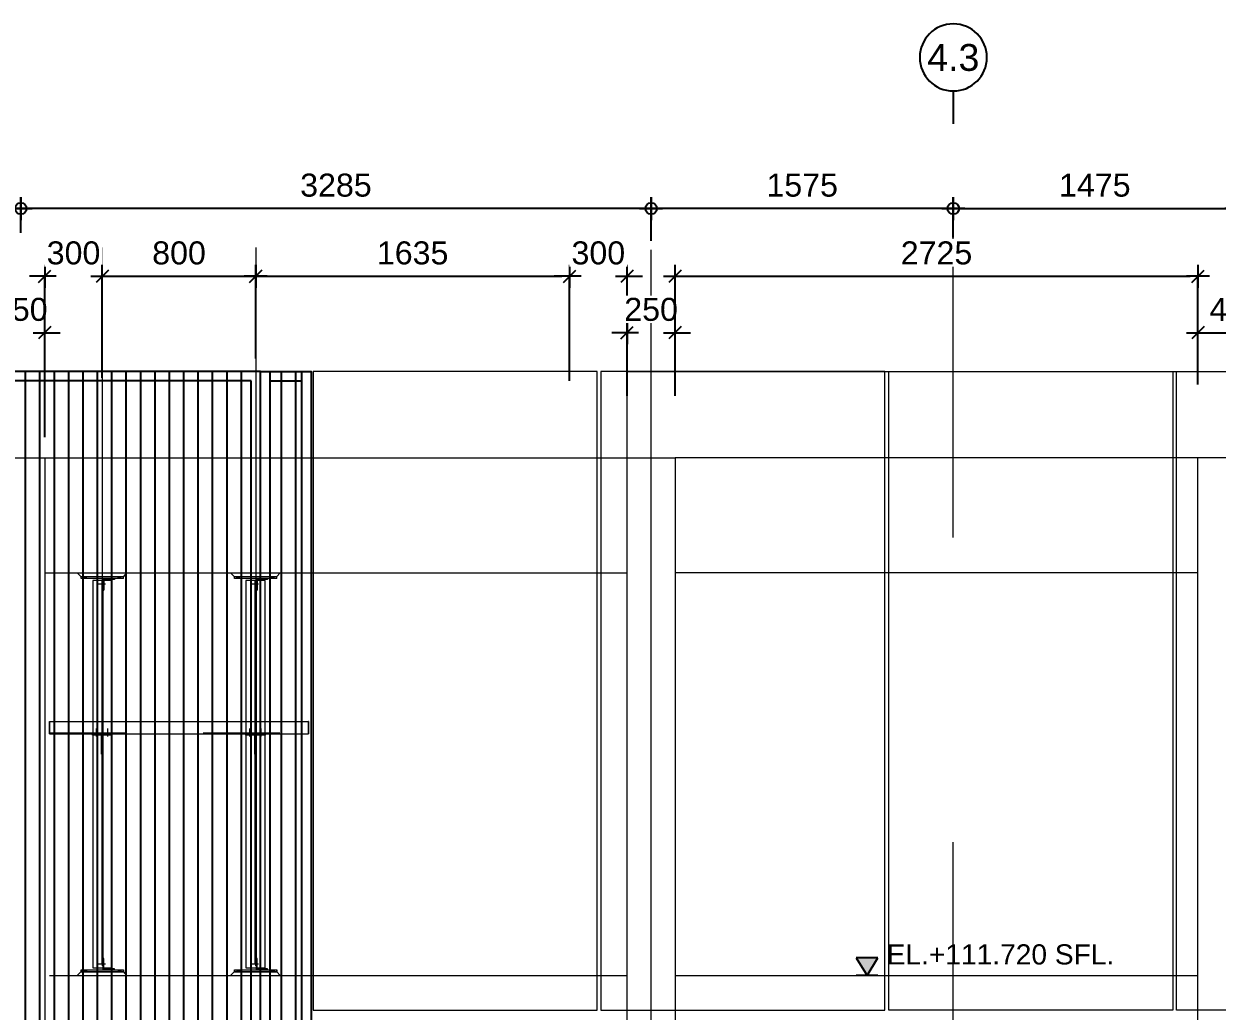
# Model space of a CAD drawing. Header units: millimetres. Extents: x 652937 to 1670132, y 1473552 to 2851037.
# Drawn here: x 663592.14 to 663598.35, y 1524565.12 to 1524570.27 of the extents above; entities that cross this region are included whole.
import ezdxf
from ezdxf.enums import TextEntityAlignment as Align

# ---------------------------------------------------------------- set-up
doc = ezdxf.new("R2010")
doc.units = ezdxf.units.MM
for name, pattern in [('Grid Line', [22.225, 12.7, -3.175, 3.175, -3.175]), ('HIDDEN', [0.375, 0.25, -0.125]), ('XKITLINE00', [0]), ('XKITLINE02', [4, 2, -2])]:
    doc.linetypes.add(name, pattern=pattern)
doc.layers.get('Defpoints').update_dxf_attribs({"color": 255})
doc.layers.add('000 - 0_HIDE_OBJ_FRAMING_DEF_SUB', color=1, linetype='Continuous', plot=False)
for name, color, linetype, lineweight in [('A-230-M_FLOOR', 2, 'Continuous', 25), ('Bolt', 7, 'Continuous', 0), ('Part', 2, 'Continuous', 0), ('Vertical Circulation', 7, 'Continuous', 9), ('Z-030-M_GRID', 1, 'Continuous', 9)]:
    doc.layers.add(name, color=color, linetype=linetype, lineweight=lineweight)
for name, color, linetype in [('DIM', 1, 'Continuous'), ('S-DIM', 7, 'Continuous'), ('Stan-Dim', 5, 'Continuous')]:
    doc.layers.add(name, color=color, linetype=linetype)
doc.styles.add('ANGSANA', font='angsana.shx', dxfattribs={"width": 0.9})
doc.styles.add('Arial', font='arial.ttf')
doc.styles.add('CKST2', font='romans.shx', dxfattribs={"width": 0.8, "height": 4})
doc.dimstyles.new('Dim 40 - Cen', dxfattribs={"dimscale": 0.04, "dimtxt": 3, "dimasz": 1, "dimexe": 0, "dimexo": 1, "dimgap": 1.5, "dimtad": 1, "dimdec": 0, "dimlfac": 1000, "dimzin": 1, "dimdsep": 46, "dimtxsty": 'Arial', "dimblk": 'CEN1', "dimcen": 0.09, "dimclrd": 1, "dimclre": 49, "dimclrt": 3, "dimadec": 0, "dimazin": 0, "dimtfac": 1, "dimtdec": 0, "dimtix": 1, "dimtofl": 0, "dimtmove": 2, "dimatfit": 3, "dimfxl": 1, "dimtfill": 1, "dimtolj": 1, "dimtzin": 0, "dimarcsym": 1})
doc.dimstyles.new('Dim 40 - End', dxfattribs={"dimscale": 0.04, "dimtxt": 3, "dimasz": 1, "dimexe": 0, "dimexo": 2.5, "dimgap": 1.5, "dimtad": 1, "dimdec": 0, "dimlfac": 1000, "dimzin": 1, "dimdsep": 46, "dimtxsty": 'Arial', "dimblk": 'END', "dimcen": 0.09, "dimclrd": 1, "dimclre": 49, "dimclrt": 3, "dimadec": 0, "dimazin": 0, "dimtfac": 1, "dimtdec": 0, "dimtix": 1, "dimtofl": 0, "dimtmove": 2, "dimatfit": 3, "dimfxl": 1, "dimtfill": 1, "dimtfillclr": 256, "dimtolj": 1, "dimtzin": 0, "dimarcsym": 0})

# ---------------------------------------------------------------- blocks, each defined once
blk = doc.blocks.new('GM_Louver Grill Vertical Z1 - Z Profile-V141-ENT 3 ELE-4 Sheet')
at = {"layer": '000 - 0_HIDE_OBJ_FRAMING_DEF_SUB'}
blk.add_line((187463.5, 105550), (187463.5, 114870), dxfattribs=at)
blk = doc.blocks.new('E4')
at = {"layer": '000 - 0_HIDE_OBJ_FRAMING_DEF_SUB'}
for p, q in [((-1557116.2, 105550), (-1557116.2, 114870)), ((-1556952.7, 114870), (-1556952.7, 105550)), ((-1557116.2, 114820), (-1556952.7, 114820))]:
    blk.add_line(p, q, dxfattribs=at)
for points in [[(-1557166.2, 114870), (-1558666.2, 114870), (-1558666.2, 105550), (-1557166.2, 105550)], [(-1557166.2, 114870), (-1556902.7, 114870), (-1556902.7, 105550), (-1557166.2, 105550)], [(-1557216.2, 114820), (-1558616.2, 114820), (-1558616.2, 105600), (-1557216.2, 105600)]]:
    blk.add_lwpolyline(points, close=True, dxfattribs=at)
at = {"layer": '000 - 0_HIDE_OBJ_FRAMING_DEF_SUB', "color": 8}
for p in [(-1745854.7, 0), (-1745779.7, 0), (-1745704.7, 0), (-1745629.7, 0), (-1745554.7, 0), (-1745479.7, 0), (-1745404.7, 0), (-1745329.7, 0), (-1745254.7, 0), (-1745179.7, 0), (-1745104.7, 0), (-1745029.7, 0), (-1744954.7, 0), (-1744879.7, 0), (-1744804.7, 0), (-1744729.7, 0), (-1744521.7, 0), (-1744446.7, 0)]:
    blk.add_blockref('GM_Louver Grill Vertical Z1 - Z Profile-V141-ENT 3 ELE-4 Sheet', p, dxfattribs=at)
blk = doc.blocks.new('CEN1')
at = {"color": 1}
for p, q in [((1.5, 0), (-1.5, 0)), ((0, 1.5), (0, -1.5))]:
    blk.add_line(p, q, dxfattribs=at)
at = {"color": 3}
blk.add_circle((0, 0), 0.75, dxfattribs=at)
blk = doc.blocks.new('*D131')
at = {"layer": 'Defpoints', "color": 0, "transparency": 16777216}
for p in [(663598.4542, 1524569.3068), (663596.9792, 1524569.1406), (663598.4542, 1524569.1406)]:
    blk.add_point(p, dxfattribs=at)
at = {"layer": 'S-DIM', "color": 49, "lineweight": -2, "transparency": 16777216}
for p, q in [((663596.9792, 1524569.1806), (663596.9792, 1524569.3068)), ((663598.4542, 1524569.1806), (663598.4542, 1524569.3068))]:
    blk.add_line(p, q, dxfattribs=at)
at = {"layer": 'S-DIM', "color": 1, "lineweight": -2, "transparency": 16777216}
blk.add_line((663597.0192, 1524569.3068), (663598.4142, 1524569.3068), dxfattribs=at)
at = {"layer": 'S-DIM', "color": 1, "lineweight": -2, "transparency": 16777216, "xscale": 0.04, "yscale": 0.04, "zscale": 0.04, "rotation": 180}
blk.add_blockref('CEN1', (663596.9792, 1524569.3068), dxfattribs=at)
at = {"layer": 'S-DIM', "color": 1, "lineweight": -2, "transparency": 16777216, "xscale": 0.04, "yscale": 0.04, "zscale": 0.04}
blk.add_blockref('CEN1', (663598.4542, 1524569.3068), dxfattribs=at)
at = {"layer": 'S-DIM', "color": 3, "transparency": 16777216, "insert": (663597.7167, 1524569.4281), "char_height": 0.12, "attachment_point": 5, "style": 'Arial', "bg_fill": 3, "box_fill_scale": 1.1, "bg_fill_color": 256, "bg_fill_true_color": 13158600, "bg_fill_transparency": 0}
blk.add_mtext('\\A1;1475', dxfattribs=at)
blk = doc.blocks.new('*D132')
at = {"layer": 'Defpoints', "color": 0, "transparency": 16777216}
for p in [(663595.4042, 1524569.3068), (663596.9792, 1524569.1157), (663595.4042, 1524569.099)]:
    blk.add_point(p, dxfattribs=at)
at = {"layer": 'S-DIM', "color": 49, "lineweight": -2, "transparency": 16777216}
for p, q in [((663595.4042, 1524569.139), (663595.4042, 1524569.3068)), ((663596.9792, 1524569.1557), (663596.9792, 1524569.3068))]:
    blk.add_line(p, q, dxfattribs=at)
at = {"layer": 'S-DIM', "color": 1, "lineweight": -2, "transparency": 16777216}
blk.add_line((663596.9392, 1524569.3068), (663595.4442, 1524569.3068), dxfattribs=at)
at = {"layer": 'S-DIM', "color": 1, "lineweight": -2, "transparency": 16777216, "xscale": 0.04, "yscale": 0.04, "zscale": 0.04, "rotation": 180}
blk.add_blockref('CEN1', (663595.4042, 1524569.3068), dxfattribs=at)
at = {"layer": 'S-DIM', "color": 1, "lineweight": -2, "transparency": 16777216, "xscale": 0.04, "yscale": 0.04, "zscale": 0.04}
blk.add_blockref('CEN1', (663596.9792, 1524569.3068), dxfattribs=at)
at = {"layer": 'S-DIM', "color": 3, "transparency": 16777216, "insert": (663596.1917, 1524569.4281), "char_height": 0.12, "attachment_point": 5, "style": 'Arial', "bg_fill": 3, "box_fill_scale": 1.1, "bg_fill_color": 256, "bg_fill_true_color": 13158600, "bg_fill_transparency": 0}
blk.add_mtext('\\A1;1575', dxfattribs=at)
blk = doc.blocks.new('*D133')
at = {"layer": 'Defpoints', "color": 0, "transparency": 16777216}
for p in [(663592.1192, 1524569.3068), (663592.1192, 1524569.1742), (663595.4042, 1524569.1742)]:
    blk.add_point(p, dxfattribs=at)
at = {"layer": 'S-DIM', "color": 49, "lineweight": -2, "transparency": 16777216}
for p, q in [((663592.1192, 1524569.2142), (663592.1192, 1524569.3068)), ((663595.4042, 1524569.2142), (663595.4042, 1524569.3068))]:
    blk.add_line(p, q, dxfattribs=at)
at = {"layer": 'S-DIM', "color": 1, "lineweight": -2, "transparency": 16777216}
blk.add_line((663595.3642, 1524569.3068), (663592.1592, 1524569.3068), dxfattribs=at)
at = {"layer": 'S-DIM', "color": 1, "lineweight": -2, "transparency": 16777216, "xscale": 0.04, "yscale": 0.04, "zscale": 0.04, "rotation": 180}
blk.add_blockref('CEN1', (663592.1192, 1524569.3068), dxfattribs=at)
at = {"layer": 'S-DIM', "color": 1, "lineweight": -2, "transparency": 16777216, "xscale": 0.04, "yscale": 0.04, "zscale": 0.04}
blk.add_blockref('CEN1', (663595.4042, 1524569.3068), dxfattribs=at)
at = {"layer": 'S-DIM', "color": 3, "transparency": 16777216, "insert": (663593.7617, 1524569.4281), "char_height": 0.12, "attachment_point": 5, "style": 'Arial', "bg_fill": 3, "box_fill_scale": 1.1, "bg_fill_color": 256, "bg_fill_true_color": 13158600, "bg_fill_transparency": 0}
blk.add_mtext('\\A1;3285', dxfattribs=at)
blk = doc.blocks.new('*D134')
at = {"layer": 'Defpoints', "color": 0, "transparency": 16777216}
for p in [(663589.1192, 1524569.3068), (663589.1192, 1524569.141), (663592.1192, 1524569.141)]:
    blk.add_point(p, dxfattribs=at)
at = {"layer": 'S-DIM', "color": 49, "lineweight": -2, "transparency": 16777216}
for p, q in [((663589.1192, 1524569.181), (663589.1192, 1524569.3068)), ((663592.1192, 1524569.181), (663592.1192, 1524569.3068))]:
    blk.add_line(p, q, dxfattribs=at)
at = {"layer": 'S-DIM', "color": 1, "lineweight": -2, "transparency": 16777216}
blk.add_line((663592.0792, 1524569.3068), (663589.1592, 1524569.3068), dxfattribs=at)
at = {"layer": 'S-DIM', "color": 1, "lineweight": -2, "transparency": 16777216, "xscale": 0.04, "yscale": 0.04, "zscale": 0.04, "rotation": 180}
blk.add_blockref('CEN1', (663589.1192, 1524569.3068), dxfattribs=at)
at = {"layer": 'S-DIM', "color": 1, "lineweight": -2, "transparency": 16777216, "xscale": 0.04, "yscale": 0.04, "zscale": 0.04}
blk.add_blockref('CEN1', (663592.1192, 1524569.3068), dxfattribs=at)
at = {"layer": 'S-DIM', "color": 3, "transparency": 16777216, "insert": (663590.6192, 1524569.4281), "char_height": 0.12, "attachment_point": 5, "style": 'Arial', "bg_fill": 3, "box_fill_scale": 1.1, "bg_fill_color": 256, "bg_fill_true_color": 13158600, "bg_fill_transparency": 0}
blk.add_mtext('\\A1;3000', dxfattribs=at)
blk = doc.blocks.new('LEV-SEC')
blk.add_hatch(color=1).paths.add_polyline_path([(-1.62, 2.67), (0, 0), (1.62, 2.67)])
at = {"color": 1}
for p, q in [((-1.62, 2.67), (0, 0)), ((1.62, 2.67), (-1.62, 2.67)), ((0, 0), (1.62, 2.67)), ((1.62, 0), (-1.62, 0))]:
    blk.add_line(p, q, dxfattribs=at)
at = {"color": 2, "style": 'ANGSANA'}
blk.add_attdef('ELEVATION', text='', height=2.4, dxfattribs=at).set_placement((2.91, 2.21), align=Align.BOTTOM_LEFT)
blk = doc.blocks.new('grid2')
at = {"layer": 'Stan-Dim', "color": 3}
blk.add_line((0, -4.87), (0, 0), dxfattribs=at)
blk.add_circle((0, -9.87), 5, dxfattribs=at)
at = {"layer": 'Stan-Dim', "style": 'CKST2', "width": 0.8}
blk.add_attdef('00', text='', height=4, dxfattribs=at).set_placement((0, -9.87), align=Align.MIDDLE_CENTER)
blk = doc.blocks.new('*A3459102')
at = {"layer": 'Part', "linetype": 'XKITLINE00', "lineweight": 0}
for p, q in [((616.947211, 135.830227), (616.947209, 135.830227)), ((616.947209, 135.830227), (619.147209, 135.830227)), ((616.947209, 135.730227), (616.947209, 135.830227)), ((616.947211, 135.730227), (616.947209, 135.730227)), ((616.947209, 135.730227), (619.147209, 135.730227)), ((619.147211, 135.830227), (619.147209, 135.830227)), ((619.147209, 135.730227), (619.147209, 135.830227)), ((619.147211, 135.730227), (619.147209, 135.730227))]:
    blk.add_line(p, q, dxfattribs=at)
at = {"layer": 'Part', "linetype": 'XKITLINE02', "lineweight": 0}
for p, q in [((616.947211, 135.830227), (616.947211, 135.730227)), ((619.147209, 135.830227), (619.147211, 135.830227)), ((619.147209, 135.730227), (619.147211, 135.730227)), ((619.147211, 135.830227), (619.147211, 135.730227))]:
    blk.add_line(p, q, dxfattribs=at)
blk = doc.blocks.new('*A3460103')
at = {"layer": 'Part', "linetype": 'XKITLINE02', "lineweight": 0}
for p, q in [((618.12721, 136.430227), (618.077209, 136.430227)), ((618.077209, 136.430227), (618.077209, 135.930227)), ((618.127209, 135.930227), (618.127209, 136.430227)), ((618.077209, 135.830227), (618.67721, 135.830227)), ((618.67721, 135.830227), (618.67721, 135.880227))]:
    blk.add_line(p, q, dxfattribs=at)
at = {"layer": 'Part', "linetype": 'XKITLINE00', "lineweight": 0}
for p, q in [((618.077209, 135.930227), (618.077209, 135.830227)), ((618.127209, 135.930227), (618.127209, 135.880227)), ((618.677209, 135.880227), (618.127209, 135.880227)), ((618.677209, 135.830227), (618.677209, 135.880227))]:
    blk.add_line(p, q, dxfattribs=at)
blk = doc.blocks.new('*A3461104')
at = {"layer": 'Part', "linetype": 'XKITLINE00', "lineweight": 0}
for p, q in [((616.747209, 135.530227), (616.947209, 135.730227)), ((616.947209, 135.730227), (616.947211, 135.730227)), ((619.177211, 135.730227), (616.947209, 135.730227)), ((619.347209, 135.530227), (619.177209, 135.730227))]:
    blk.add_line(p, q, dxfattribs=at)
at = {"layer": 'Part', "linetype": 'XKITLINE02', "lineweight": 0}
for p, q in [((616.747211, 135.530227), (616.947211, 135.730227)), ((619.347211, 135.530227), (619.177211, 135.730227)), ((616.747209, 135.530227), (619.347211, 135.530227))]:
    blk.add_line(p, q, dxfattribs=at)
blk = doc.blocks.new('*A3462105')
at = {"layer": 'Bolt', "linetype": 'XKITLINE02', "lineweight": 0}
for p, q in [((618.07721, 136.200227), (618.01721, 136.200227)), ((618.12721, 136.300227), (618.07721, 136.300227)), ((618.20641, 136.130227), (617.77721, 136.130227)), ((618.07721, 136.060227), (618.01721, 136.060227)), ((618.12721, 135.960227), (618.07721, 135.960227))]:
    blk.add_line(p, q, dxfattribs=at)
blk = doc.blocks.new('*A3463106')
at = {"layer": 'Bolt'}
for points in [[(617.217, 135.83), (617.217, 135.73), (617.077, 135.73), (617.077, 135.83)], [(619.017, 135.83), (619.017, 135.73), (618.877, 135.73), (618.877, 135.83)]]:
    blk.add_hatch(color=256, dxfattribs=at).paths.add_polyline_path(points, flags=17)
at = {"layer": 'Bolt', "linetype": 'XKITLINE00', "lineweight": 0}
for p, q in [((617.077, 135.83), (617.077, 135.73)), ((617.147, 135.83), (617.147, 135.73)), ((617.217, 135.83), (617.217, 135.73)), ((618.877, 135.83), (618.877, 135.73)), ((618.947, 135.83), (618.947, 135.73)), ((619.017, 135.83), (619.017, 135.73))]:
    blk.add_line(p, q, dxfattribs=at)
blk = doc.blocks.new('*A3534110')
at = {"layer": 'Part', "linetype": 'XKITLINE00', "lineweight": 0}
for p, q in [((616.947209, 162.330227), (616.947209, 162.430227)), ((616.947209, 162.430227), (619.147209, 162.430227)), ((619.147209, 162.330227), (616.947209, 162.330227)), ((619.147209, 162.330227), (619.147209, 162.430227)), ((619.147209, 162.430227), (619.147211, 162.430227)), ((619.147211, 162.330227), (619.147209, 162.330227))]:
    blk.add_line(p, q, dxfattribs=at)
at = {"layer": 'Part', "linetype": 'XKITLINE02', "lineweight": 0}
for p, q in [((616.947211, 162.330227), (616.947211, 162.430227)), ((619.147209, 162.430227), (619.147211, 162.430227)), ((619.147209, 162.330227), (619.147211, 162.330227)), ((619.147211, 162.330227), (619.147211, 162.430227))]:
    blk.add_line(p, q, dxfattribs=at)
blk = doc.blocks.new('*A3535111')
at = {"layer": 'Part', "linetype": 'XKITLINE00', "lineweight": 0}
for p, q in [((618.077209, 162.330227), (618.077209, 162.230227)), ((618.677209, 162.280227), (618.677209, 162.330227)), ((618.677209, 162.280227), (618.127209, 162.280227)), ((618.127209, 162.280227), (618.127209, 162.230227))]:
    blk.add_line(p, q, dxfattribs=at)
at = {"layer": 'Part', "linetype": 'XKITLINE02', "lineweight": 0}
for p, q in [((618.077209, 162.330227), (618.67721, 162.330227)), ((618.67721, 162.330227), (618.67721, 162.280227)), ((618.07721, 161.730227), (618.077209, 162.230227)), ((618.077209, 161.730227), (618.12721, 161.730227)), ((618.127209, 162.230227), (618.12721, 161.730227))]:
    blk.add_line(p, q, dxfattribs=at)
blk = doc.blocks.new('*A3537113')
at = {"layer": 'Bolt', "linetype": 'XKITLINE02', "lineweight": 0}
for p, q in [((618.20641, 162.030227), (617.77721, 162.030227)), ((618.07721, 162.100227), (618.01721, 162.100227)), ((618.07721, 161.960227), (618.01721, 161.960227)), ((618.12721, 162.200227), (618.07721, 162.200227)), ((618.12721, 161.860227), (618.07721, 161.860227))]:
    blk.add_line(p, q, dxfattribs=at)
blk = doc.blocks.new('*A3538114')
at = {"layer": 'Bolt'}
for points in [[(617.217, 162.43), (617.217, 162.33), (617.077, 162.33), (617.077, 162.43)], [(619.017, 162.43), (619.017, 162.33), (618.877, 162.33), (618.877, 162.43)]]:
    blk.add_hatch(color=256, dxfattribs=at).paths.add_polyline_path(points, flags=17)
at = {"layer": 'Bolt', "linetype": 'XKITLINE00', "lineweight": 0}
for p, q in [((617.077, 162.33), (617.077, 162.43)), ((617.147, 162.33), (617.147, 162.43)), ((617.217, 162.33), (617.217, 162.43)), ((618.877, 162.33), (618.877, 162.43)), ((618.947, 162.33), (618.947, 162.43)), ((619.017, 162.33), (619.017, 162.43))]:
    blk.add_line(p, q, dxfattribs=at)
blk = doc.blocks.new('END')
at = {"color": 1}
for p, q in [((1.5, 0), (-1.5, 0)), ((0, 1.5), (0, -1.5))]:
    blk.add_line(p, q, dxfattribs=at)
at = {"color": 3}
blk.add_line((-0.8, -0.8), (0.8, 0.8), dxfattribs=at)
blk = doc.blocks.new('*D165')
at = {"layer": 'Defpoints', "color": 0, "transparency": 16777216}
for p in [(663592.2442, 1524568.6592), (663592.2442, 1524568.0154), (663591.9942, 1524567.9778)]:
    blk.add_point(p, dxfattribs=at)
at = {"layer": 'S-DIM', "color": 1, "lineweight": -2, "transparency": 16777216}
for p, q in [((663591.9542, 1524568.6592), (663591.9142, 1524568.6592)), ((663592.2842, 1524568.6592), (663592.3242, 1524568.6592))]:
    blk.add_line(p, q, dxfattribs=at)
at = {"layer": 'S-DIM', "color": 49, "lineweight": -2, "transparency": 16777216}
for p, q in [((663591.9942, 1524568.0778), (663591.9942, 1524568.6592)), ((663592.2442, 1524568.1154), (663592.2442, 1524568.6592))]:
    blk.add_line(p, q, dxfattribs=at)
at = {"layer": 'S-DIM', "color": 1, "lineweight": -2, "transparency": 16777216, "xscale": 0.04, "yscale": 0.04, "zscale": 0.04}
blk.add_blockref('END', (663591.9942, 1524568.6592), dxfattribs=at)
at = {"layer": 'S-DIM', "color": 1, "lineweight": -2, "transparency": 16777216, "xscale": 0.04, "yscale": 0.04, "zscale": 0.04, "rotation": 180}
blk.add_blockref('END', (663592.2442, 1524568.6592), dxfattribs=at)
at = {"layer": 'S-DIM', "color": 3, "transparency": 16777216, "insert": (663592.1192, 1524568.7805), "char_height": 0.12, "attachment_point": 5, "style": 'Arial', "bg_fill": 3, "box_fill_scale": 1.1, "bg_fill_color": 256, "bg_fill_true_color": 13158600, "bg_fill_transparency": 0}
blk.add_mtext('\\A1;250', dxfattribs=at)
blk = doc.blocks.new('*D166')
at = {"layer": 'Defpoints', "color": 0, "transparency": 16777216}
for p in [(663592.5442, 1524568.9536), (663592.2442, 1524568.3098), (663592.5442, 1524568.3249)]:
    blk.add_point(p, dxfattribs=at)
at = {"layer": 'S-DIM', "color": 1, "lineweight": -2, "transparency": 16777216}
for p, q in [((663592.2042, 1524568.9536), (663592.1642, 1524568.9536)), ((663592.5842, 1524568.9536), (663592.6242, 1524568.9536))]:
    blk.add_line(p, q, dxfattribs=at)
at = {"layer": 'S-DIM', "color": 49, "lineweight": -2, "transparency": 16777216}
for p, q in [((663592.2442, 1524568.4098), (663592.2442, 1524568.9536)), ((663592.5442, 1524568.4249), (663592.5442, 1524568.9536))]:
    blk.add_line(p, q, dxfattribs=at)
at = {"layer": 'S-DIM', "color": 1, "lineweight": -2, "transparency": 16777216, "xscale": 0.04, "yscale": 0.04, "zscale": 0.04}
blk.add_blockref('END', (663592.2442, 1524568.9536), dxfattribs=at)
at = {"layer": 'S-DIM', "color": 1, "lineweight": -2, "transparency": 16777216, "xscale": 0.04, "yscale": 0.04, "zscale": 0.04, "rotation": 180}
blk.add_blockref('END', (663592.5442, 1524568.9536), dxfattribs=at)
at = {"layer": 'S-DIM', "color": 3, "transparency": 16777216, "insert": (663592.3942, 1524569.0749), "char_height": 0.12, "attachment_point": 5, "style": 'Arial', "bg_fill": 3, "box_fill_scale": 1.1, "bg_fill_color": 256, "bg_fill_true_color": 13158600, "bg_fill_transparency": 0}
blk.add_mtext('\\A1;300', dxfattribs=at)
blk = doc.blocks.new('*D167')
at = {"layer": 'Defpoints', "color": 0, "transparency": 16777216}
for p in [(663594.9792, 1524568.9536), (663593.3439, 1524568.6292), (663594.9792, 1524568.3084)]:
    blk.add_point(p, dxfattribs=at)
at = {"layer": 'S-DIM', "color": 49, "lineweight": -2, "transparency": 16777216}
for p, q in [((663593.3439, 1524568.7292), (663593.3439, 1524568.9536)), ((663594.9792, 1524568.4084), (663594.9792, 1524568.9536))]:
    blk.add_line(p, q, dxfattribs=at)
at = {"layer": 'S-DIM', "color": 1, "lineweight": -2, "transparency": 16777216}
blk.add_line((663593.3839, 1524568.9536), (663594.9392, 1524568.9536), dxfattribs=at)
at = {"layer": 'S-DIM', "color": 1, "lineweight": -2, "transparency": 16777216, "xscale": 0.04, "yscale": 0.04, "zscale": 0.04, "rotation": 180}
blk.add_blockref('END', (663593.3439, 1524568.9536), dxfattribs=at)
at = {"layer": 'S-DIM', "color": 1, "lineweight": -2, "transparency": 16777216, "xscale": 0.04, "yscale": 0.04, "zscale": 0.04}
blk.add_blockref('END', (663594.9792, 1524568.9536), dxfattribs=at)
at = {"layer": 'S-DIM', "color": 3, "transparency": 16777216, "insert": (663594.1615, 1524569.0749), "char_height": 0.12, "attachment_point": 5, "style": 'Arial', "bg_fill": 3, "box_fill_scale": 1.1, "bg_fill_color": 256, "bg_fill_true_color": 13158600, "bg_fill_transparency": 0}
blk.add_mtext('\\A1;1635', dxfattribs=at)
blk = doc.blocks.new('*D168')
at = {"layer": 'Defpoints', "color": 0, "transparency": 16777216}
for p in [(663595.2792, 1524568.9536), (663594.9792, 1524568.3084), (663595.2792, 1524568.3141)]:
    blk.add_point(p, dxfattribs=at)
at = {"layer": 'S-DIM', "color": 1, "lineweight": -2, "transparency": 16777216}
for p, q in [((663594.9392, 1524568.9536), (663594.8992, 1524568.9536)), ((663595.3192, 1524568.9536), (663595.3592, 1524568.9536))]:
    blk.add_line(p, q, dxfattribs=at)
at = {"layer": 'S-DIM', "color": 49, "lineweight": -2, "transparency": 16777216}
for p, q in [((663594.9792, 1524568.4084), (663594.9792, 1524568.9536)), ((663595.2792, 1524568.4141), (663595.2792, 1524568.9536))]:
    blk.add_line(p, q, dxfattribs=at)
at = {"layer": 'S-DIM', "color": 1, "lineweight": -2, "transparency": 16777216, "xscale": 0.04, "yscale": 0.04, "zscale": 0.04}
blk.add_blockref('END', (663594.9792, 1524568.9536), dxfattribs=at)
at = {"layer": 'S-DIM', "color": 1, "lineweight": -2, "transparency": 16777216, "xscale": 0.04, "yscale": 0.04, "zscale": 0.04, "rotation": 180}
blk.add_blockref('END', (663595.2792, 1524568.9536), dxfattribs=at)
at = {"layer": 'S-DIM', "color": 3, "transparency": 16777216, "insert": (663595.1292, 1524569.0749), "char_height": 0.12, "attachment_point": 5, "style": 'Arial', "bg_fill": 3, "box_fill_scale": 1.1, "bg_fill_color": 256, "bg_fill_true_color": 13158600, "bg_fill_transparency": 0}
blk.add_mtext('\\A1;300', dxfattribs=at)
blk = doc.blocks.new('*D169')
at = {"layer": 'Defpoints', "color": 0, "transparency": 16777216}
for p in [(663595.5292, 1524568.6592), (663595.2792, 1524568.2297), (663595.5292, 1524568.2297)]:
    blk.add_point(p, dxfattribs=at)
at = {"layer": 'S-DIM', "color": 1, "lineweight": -2, "transparency": 16777216}
for p, q in [((663595.2392, 1524568.6592), (663595.1992, 1524568.6592)), ((663595.5692, 1524568.6592), (663595.6092, 1524568.6592))]:
    blk.add_line(p, q, dxfattribs=at)
at = {"layer": 'S-DIM', "color": 49, "lineweight": -2, "transparency": 16777216}
for p, q in [((663595.2792, 1524568.3297), (663595.2792, 1524568.6592)), ((663595.5292, 1524568.3297), (663595.5292, 1524568.6592))]:
    blk.add_line(p, q, dxfattribs=at)
at = {"layer": 'S-DIM', "color": 1, "lineweight": -2, "transparency": 16777216, "xscale": 0.04, "yscale": 0.04, "zscale": 0.04}
blk.add_blockref('END', (663595.2792, 1524568.6592), dxfattribs=at)
at = {"layer": 'S-DIM', "color": 1, "lineweight": -2, "transparency": 16777216, "xscale": 0.04, "yscale": 0.04, "zscale": 0.04, "rotation": 180}
blk.add_blockref('END', (663595.5292, 1524568.6592), dxfattribs=at)
at = {"layer": 'S-DIM', "color": 3, "transparency": 16777216, "insert": (663595.4042, 1524568.7805), "char_height": 0.12, "attachment_point": 5, "style": 'Arial', "bg_fill": 3, "box_fill_scale": 1.1, "bg_fill_color": 256, "bg_fill_true_color": 13158600, "bg_fill_transparency": 0}
blk.add_mtext('\\A1;250', dxfattribs=at)
blk = doc.blocks.new('*D170')
at = {"layer": 'Defpoints', "color": 0, "transparency": 16777216}
for p in [(663598.6542, 1524568.6592), (663598.2542, 1524568.289), (663598.6542, 1524568.289)]:
    blk.add_point(p, dxfattribs=at)
at = {"layer": 'S-DIM', "color": 49, "lineweight": -2, "transparency": 16777216}
for p, q in [((663598.2542, 1524568.389), (663598.2542, 1524568.6592)), ((663598.6542, 1524568.389), (663598.6542, 1524568.6592))]:
    blk.add_line(p, q, dxfattribs=at)
at = {"layer": 'S-DIM', "color": 1, "lineweight": -2, "transparency": 16777216}
blk.add_line((663598.2942, 1524568.6592), (663598.6142, 1524568.6592), dxfattribs=at)
at = {"layer": 'S-DIM', "color": 1, "lineweight": -2, "transparency": 16777216, "xscale": 0.04, "yscale": 0.04, "zscale": 0.04, "rotation": 180}
blk.add_blockref('END', (663598.2542, 1524568.6592), dxfattribs=at)
at = {"layer": 'S-DIM', "color": 1, "lineweight": -2, "transparency": 16777216, "xscale": 0.04, "yscale": 0.04, "zscale": 0.04}
blk.add_blockref('END', (663598.6542, 1524568.6592), dxfattribs=at)
at = {"layer": 'S-DIM', "color": 3, "transparency": 16777216, "insert": (663598.4542, 1524568.7805), "char_height": 0.12, "attachment_point": 5, "style": 'Arial', "bg_fill": 3, "box_fill_scale": 1.1, "bg_fill_color": 256, "bg_fill_true_color": 13158600, "bg_fill_transparency": 0}
blk.add_mtext('\\A1;400', dxfattribs=at)
blk = doc.blocks.new('*D180')
at = {"layer": 'Defpoints', "color": 0, "transparency": 16777216}
for p in [(663598.2542, 1524568.9536), (663595.5292, 1524568.5985), (663598.2542, 1524568.5985)]:
    blk.add_point(p, dxfattribs=at)
at = {"layer": 'S-DIM', "color": 49, "lineweight": -2, "transparency": 16777216}
for p, q in [((663595.5292, 1524568.6985), (663595.5292, 1524568.9536)), ((663598.2542, 1524568.6985), (663598.2542, 1524568.9536))]:
    blk.add_line(p, q, dxfattribs=at)
at = {"layer": 'S-DIM', "color": 1, "lineweight": -2, "transparency": 16777216}
blk.add_line((663595.5692, 1524568.9536), (663598.2142, 1524568.9536), dxfattribs=at)
at = {"layer": 'S-DIM', "color": 1, "lineweight": -2, "transparency": 16777216, "xscale": 0.04, "yscale": 0.04, "zscale": 0.04, "rotation": 180}
blk.add_blockref('END', (663595.5292, 1524568.9536), dxfattribs=at)
at = {"layer": 'S-DIM', "color": 1, "lineweight": -2, "transparency": 16777216, "xscale": 0.04, "yscale": 0.04, "zscale": 0.04}
blk.add_blockref('END', (663598.2542, 1524568.9536), dxfattribs=at)
at = {"layer": 'S-DIM', "color": 3, "transparency": 16777216, "insert": (663596.8917, 1524569.0748), "char_height": 0.12, "attachment_point": 5, "style": 'Arial', "bg_fill": 3, "box_fill_scale": 1.1, "bg_fill_color": 256, "bg_fill_true_color": 13158600, "bg_fill_transparency": 0}
blk.add_mtext('\\A1;2725', dxfattribs=at)
blk = doc.blocks.new('15')
at = {"layer": 'Part', "linetype": 'XKITLINE00', "lineweight": 0}
for p, q in [((663593.6429, 1524508.0262), (663593.6429, 1524508.0262)), ((663598.1429, 1524508.0262), (663598.1429, 1524508.0262))]:
    blk.add_line(p, q, dxfattribs=at)
at = {"layer": 'Part', "color": 253, "linetype": 'XKITLINE00', "lineweight": 0}
for points in [[(663593.6429, 1524508.0262), (663593.6429, 1524504.6962), (663595.1229, 1524504.6962), (663595.1229, 1524508.0262)], [(663595.1429, 1524504.6962), (663596.6229, 1524504.6962), (663596.6229, 1524504.6962), (663596.6229, 1524504.6962), (663596.6229, 1524508.0262), (663596.6229, 1524508.0262), (663595.1429, 1524508.0262)], [(663598.1229, 1524508.0262), (663598.1229, 1524504.6962), (663598.1229, 1524504.6962), (663596.6429, 1524504.6962), (663596.6429, 1524508.0262)], [(663598.1429, 1524508.0262), (663599.6229, 1524508.0262), (663599.6229, 1524504.6962), (663599.6229, 1524504.6962), (663598.1429, 1524504.6962)]]:
    blk.add_lwpolyline(points, close=True, dxfattribs=at)
blk = doc.blocks.new('*A3536112')
at = {"layer": 'Part', "linetype": 'XKITLINE00', "lineweight": 0}
for p, q in [((616.747209, 162.630227), (616.947209, 162.430227)), ((616.947209, 162.430227), (619.177211, 162.430227)), ((619.177209, 162.430227), (619.347209, 162.630227))]:
    blk.add_line(p, q, dxfattribs=at)
at = {"layer": 'Part', "linetype": 'XKITLINE02', "lineweight": 0}
for p, q in [((616.747209, 162.630227), (619.347211, 162.630227)), ((616.947211, 162.430227), (616.747211, 162.630227)), ((619.177211, 162.430227), (619.347211, 162.630227))]:
    blk.add_line(p, q, dxfattribs=at)
blk = doc.blocks.new('*D2137')
at = {"layer": 'Defpoints', "color": 0, "transparency": 16777216}
for p in [(663593.3439, 1524568.9536), (663592.5442, 1524568.5906), (663593.3439, 1524568.4251)]:
    blk.add_point(p, dxfattribs=at)
at = {"layer": 'S-DIM', "color": 49, "lineweight": -2, "transparency": 16777216}
for p, q in [((663592.5442, 1524568.6906), (663592.5442, 1524568.9536)), ((663593.3439, 1524568.5251), (663593.3439, 1524568.9536))]:
    blk.add_line(p, q, dxfattribs=at)
at = {"layer": 'S-DIM', "color": 1, "lineweight": -2, "transparency": 16777216}
blk.add_line((663592.5842, 1524568.9536), (663593.3039, 1524568.9536), dxfattribs=at)
at = {"layer": 'S-DIM', "color": 1, "lineweight": -2, "transparency": 16777216, "xscale": 0.04, "yscale": 0.04, "zscale": 0.04, "rotation": 180}
blk.add_blockref('END', (663592.5442, 1524568.9536), dxfattribs=at)
at = {"layer": 'S-DIM', "color": 1, "lineweight": -2, "transparency": 16777216, "xscale": 0.04, "yscale": 0.04, "zscale": 0.04}
blk.add_blockref('END', (663593.3439, 1524568.9536), dxfattribs=at)
at = {"layer": 'S-DIM', "color": 3, "transparency": 16777216, "insert": (663592.944, 1524569.0748), "char_height": 0.12, "attachment_point": 5, "style": 'Arial', "bg_fill": 3, "box_fill_scale": 1.1, "bg_fill_color": 256, "bg_fill_true_color": 13158600, "bg_fill_transparency": 0}
blk.add_mtext('\\A1;800', dxfattribs=at)
blk = doc.blocks.new('*A44885012')
at = {"layer": 'Part', "linetype": 'XKITLINE00', "lineweight": 0}
for p, q in [((38.851887, -71.975099), (38.851887, -71.825099)), ((38.851887, -71.825099), (38.881887, -71.825099)), ((38.881887, -71.975099), (38.881887, -71.825099)), ((38.882008, -72.325099), (38.882008, -71.825099)), ((38.851978, -72.325099), (38.851887, -71.975099)), ((38.851887, -71.975099), (38.881887, -71.975099)), ((38.881887, -71.975099), (38.881978, -72.325099)), ((38.852008, -72.325099), (38.851978, -72.325099)), ((38.851978, -72.325099), (38.882008, -72.325099))]:
    blk.add_line(p, q, dxfattribs=at)
at = {"layer": 'Part', "linetype": 'XKITLINE02', "lineweight": 0}
for p, q in [((38.851887, -71.825099), (38.852008, -71.825099)), ((38.852008, -71.825099), (38.852008, -72.325099)), ((38.881887, -71.825099), (38.882008, -71.825099)), ((38.882008, -71.825099), (38.881887, -71.825099))]:
    blk.add_line(p, q, dxfattribs=at)
blk = doc.blocks.new('*A44895013')
at = {"layer": 'Part', "linetype": 'XKITLINE00', "lineweight": 0}
for p, q in [((42.850406, -71.975099), (42.850406, -71.825099)), ((42.850406, -71.825099), (42.880406, -71.825099)), ((42.880406, -71.975099), (42.880406, -71.825099)), ((42.880526, -72.325099), (42.880526, -71.825099)), ((42.850496, -72.325099), (42.850406, -71.975099)), ((42.850406, -71.975099), (42.880406, -71.975099)), ((42.880406, -71.975099), (42.880496, -72.325099)), ((42.850526, -72.325099), (42.850496, -72.325099)), ((42.850496, -72.325099), (42.880526, -72.325099))]:
    blk.add_line(p, q, dxfattribs=at)
at = {"layer": 'Part', "linetype": 'XKITLINE02', "lineweight": 0}
for p, q in [((42.850406, -71.825099), (42.850526, -71.825099)), ((42.850526, -71.825099), (42.850526, -72.325099)), ((42.880406, -71.825099), (42.880526, -71.825099)), ((42.880526, -71.825099), (42.880406, -71.825099))]:
    blk.add_line(p, q, dxfattribs=at)
blk = doc.blocks.new('*A45005024')
at = {"layer": 'Part', "linetype": 'XKITLINE00', "lineweight": 0}
for p, q in [((37.496884, -71.470099), (44.240314, -71.470099)), ((37.496884, -71.470099), (37.496884, -71.795099)), ((44.24032, -71.470099), (44.240314, -71.470099)), ((44.240314, -71.470099), (44.240314, -71.795099)), ((44.240404, -71.470099), (44.240398, -71.470099)), ((44.240398, -71.470099), (44.240398, -71.765099)), ((37.496884, -71.795099), (44.240314, -71.795099)), ((44.240404, -71.765099), (44.240404, -71.795099))]:
    blk.add_line(p, q, dxfattribs=at)
at = {"layer": 'Part', "linetype": 'XKITLINE02', "lineweight": 0}
for p, q in [((37.496889, -71.765099), (37.496889, -71.470099)), ((37.496967, -71.765099), (37.496967, -71.470099)), ((37.496973, -71.795099), (37.496973, -71.470099)), ((44.240314, -71.470099), (44.240404, -71.470099)), ((44.24032, -71.765099), (44.24032, -71.470099)), ((44.240404, -71.470099), (44.240404, -71.765099)), ((37.496889, -71.765099), (44.240398, -71.765099)), ((44.240314, -71.795099), (44.240404, -71.795099)), ((44.240314, -71.795099), (44.240404, -71.795099)), ((44.240398, -71.765099), (44.24032, -71.765099))]:
    blk.add_line(p, q, dxfattribs=at)
blk = doc.blocks.new('*A45015025')
at = {"layer": 'Part', "linetype": 'XKITLINE00', "lineweight": 0}
for p, q in [((38.616887, -71.825099), (38.616887, -71.795099)), ((39.117008, -71.825099), (38.616887, -71.825099)), ((39.116887, -71.825099), (39.116887, -71.795099)), ((39.117008, -71.825099), (39.116887, -71.825099)), ((39.117008, -71.795099), (39.117008, -71.825099))]:
    blk.add_line(p, q, dxfattribs=at)
at = {"layer": 'Part', "linetype": 'XKITLINE02', "lineweight": 0}
for p, q in [((39.117008, -71.795099), (38.616887, -71.795099)), ((38.617008, -71.825099), (38.617008, -71.795099)), ((39.116887, -71.795099), (39.117008, -71.795099))]:
    blk.add_line(p, q, dxfattribs=at)
blk = doc.blocks.new('*A45025026')
at = {"layer": 'Bolt'}
for points in [[(38.752, -71.765), (38.752, -71.795), (38.682, -71.795), (38.682, -71.765)], [(38.752, -71.795), (38.752, -71.825), (38.682, -71.825), (38.682, -71.795)], [(39.052, -71.765), (39.052, -71.795), (38.982, -71.795), (38.982, -71.765)], [(39.052, -71.795), (39.052, -71.825), (38.982, -71.825), (38.982, -71.795)]]:
    blk.add_hatch(color=256, dxfattribs=at).paths.add_polyline_path(points, flags=17)
at = {"layer": 'Bolt', "linetype": 'XKITLINE00', "lineweight": 0}
for p, q in [((38.682, -71.795), (38.682, -71.765)), ((38.682, -71.825), (38.682, -71.795)), ((38.717, -71.865), (38.717, -71.65)), ((38.752, -71.795), (38.752, -71.765)), ((38.752, -71.825), (38.752, -71.795)), ((38.982, -71.795), (38.982, -71.765)), ((38.982, -71.825), (38.982, -71.795)), ((39.017, -71.865), (39.017, -71.65)), ((39.052, -71.795), (39.052, -71.765)), ((39.052, -71.825), (39.052, -71.795))]:
    blk.add_line(p, q, dxfattribs=at)
blk = doc.blocks.new('*A45035027')
at = {"layer": 'Part', "linetype": 'XKITLINE00', "lineweight": 0}
for p, q in [((42.615406, -71.825099), (42.615406, -71.795099)), ((43.115526, -71.825099), (42.615406, -71.825099)), ((43.115406, -71.825099), (43.115406, -71.795099)), ((43.115526, -71.825099), (43.115406, -71.825099)), ((43.115526, -71.795099), (43.115526, -71.825099))]:
    blk.add_line(p, q, dxfattribs=at)
at = {"layer": 'Part', "linetype": 'XKITLINE02', "lineweight": 0}
for p, q in [((43.115526, -71.795099), (42.615406, -71.795099)), ((42.615526, -71.825099), (42.615526, -71.795099)), ((43.115406, -71.795099), (43.115526, -71.795099))]:
    blk.add_line(p, q, dxfattribs=at)
blk = doc.blocks.new('*A45045028')
at = {"layer": 'Bolt'}
for points in [[(42.75, -71.765), (42.75, -71.795), (42.68, -71.795), (42.68, -71.765)], [(42.75, -71.795), (42.75, -71.825), (42.68, -71.825), (42.68, -71.795)], [(43.05, -71.765), (43.05, -71.795), (42.98, -71.795), (42.98, -71.765)], [(43.05, -71.795), (43.05, -71.825), (42.98, -71.825), (42.98, -71.795)]]:
    blk.add_hatch(color=256, dxfattribs=at).paths.add_polyline_path(points, flags=17)
at = {"layer": 'Bolt', "linetype": 'XKITLINE00', "lineweight": 0}
for p, q in [((42.68, -71.795), (42.68, -71.765)), ((42.68, -71.825), (42.68, -71.795)), ((42.715, -71.865), (42.715, -71.65)), ((42.75, -71.795), (42.75, -71.765)), ((42.75, -71.825), (42.75, -71.795)), ((42.98, -71.795), (42.98, -71.765)), ((42.98, -71.825), (42.98, -71.795)), ((43.015, -71.865), (43.015, -71.65)), ((43.05, -71.795), (43.05, -71.765)), ((43.05, -71.825), (43.05, -71.795))]:
    blk.add_line(p, q, dxfattribs=at)

msp = doc.modelspace()

# ---------------------------------------------------------------- linework, layer by layer
at = {"layer": 'A-230-M_FLOOR', "lineweight": 9}
msp.add_lwpolyline([(663595.2792, 1524568.0081), (663595.2792, 1524568.4581), (663607.2895, 1524568.4581), (663607.2895, 1524568.0081)], dxfattribs=at)
at = {"layer": 'A-230-M_FLOOR', "color": 4, "lineweight": 9}
for points in [[(663591.9942, 1524557.0881), (663591.9942, 1524568.0081), (663592.2442, 1524568.0081), (663592.2442, 1524557.0881)], [(663595.2792, 1524557.0881), (663595.2792, 1524568.0081), (663595.5292, 1524568.0081), (663595.5292, 1524557.0881)], [(663598.2542, 1524557.0881), (663598.2542, 1524568.0081)]]:
    msp.add_lwpolyline(points, dxfattribs=at)
at = {"layer": 'Part', "linetype": 'XKITLINE00', "lineweight": 0}
for p, q in [((663583.2442, 1524568.0081), (663595.2792, 1524568.0081)), ((663606.8895, 1524568.0081), (663595.5292, 1524568.0081)), ((663592.2442, 1524567.4081), (663595.2792, 1524567.4081)), ((663598.2542, 1524567.4081), (663595.5292, 1524567.4081))]:
    msp.add_line(p, q, dxfattribs=at)
at = {"layer": 'Part', "linetype": 'XKITLINE02', "lineweight": 0}
for p, q in [((663592.5412, 1524567.3681), (663592.5412, 1524565.3481)), ((663592.5412, 1524567.3681), (663592.5412, 1524565.3481)), ((663592.5472, 1524567.3681), (663592.5472, 1524565.3481)), ((663592.5472, 1524567.3681), (663592.5472, 1524565.3481)), ((663592.5942, 1524567.3681), (663592.5942, 1524567.3681)), ((663592.5942, 1524567.3681), (663592.5942, 1524567.3681)), ((663593.3399, 1524567.3681), (663593.3399, 1524565.3481)), ((663593.3399, 1524567.3681), (663593.3399, 1524565.3481)), ((663593.3459, 1524567.3681), (663593.3459, 1524565.3481)), ((663593.3459, 1524567.3681), (663593.3459, 1524565.3481)), ((663593.3929, 1524567.3681), (663593.3929, 1524567.3681)), ((663593.3929, 1524567.3681), (663593.3929, 1524567.3681)), ((663592.5942, 1524565.3481), (663592.5942, 1524565.3481)), ((663592.5942, 1524565.3481), (663592.5942, 1524565.3481)), ((663593.3929, 1524565.3481), (663593.3929, 1524565.3481)), ((663593.3929, 1524565.3481), (663593.3929, 1524565.3481))]:
    msp.add_line(p, q, dxfattribs=at)
at = {"layer": 'Part', "color": 1, "linetype": 'XKITLINE00', "lineweight": 0}
msp.add_line((663592.2692, 1524565.3081), (663593.6327, 1524565.3081), dxfattribs=at)
at = {"layer": 'Part', "color": 1, "linetype": 'HIDDEN', "lineweight": 0, "ltscale": 20}
for p, q in [((663593.6327, 1524565.3081), (663595.2792, 1524565.3081)), ((663595.5292, 1524565.3081), (663598.2542, 1524565.3081))]:
    msp.add_line(p, q, dxfattribs=at)
at = {"layer": 'Part', "linetype": 'XKITLINE00', "lineweight": 0}
for points in [[(663592.5942, 1524565.3481), (663592.5942, 1524567.3681), (663592.4942, 1524567.3681), (663592.4942, 1524565.3481)], [(663593.3929, 1524565.3481), (663593.3929, 1524567.3681), (663593.2929, 1524567.3681), (663593.2929, 1524565.3481)]]:
    msp.add_lwpolyline(points, close=True, dxfattribs=at)
at = {"layer": 'Z-030-M_GRID', "linetype": 'Grid Line', "ltscale": 0.5}
msp.add_line((663596.9792, 1524548.5416), (663596.9792, 1524569.7849), dxfattribs=at)
at = {"layer": 'Z-030-M_GRID', "color": 251, "linetype": 'Grid Line'}
msp.add_line((663595.4042, 1524556.3923), (663595.4042, 1524569.4741), dxfattribs=at)
at = {"layer": 'Z-030-M_GRID', "color": 251, "linetype": 'HIDDEN', "ltscale": 10}
for p, q in [((663592.5442, 1524569.1034), (663592.5442, 1524567.2476)), ((663593.3439, 1524569.1034), (663593.3439, 1524567.3054))]:
    msp.add_line(p, q, dxfattribs=at)

# ---------------------------------------------------------------- block references
ref = msp.add_blockref('grid2', (663596.9792, 1524569.7491), dxfattribs=dict(xscale=-0.035, yscale=0.035, zscale=0.035, rotation=180))
ref.add_attrib('00', '4.3', dxfattribs={"layer": 'Stan-Dim', "height": 0.14, "style": 'Arial'}).set_placement((663596.9792, 1524570.0945), align=Align.MIDDLE)
at = {"xscale": 0.001, "yscale": 0.001, "zscale": 0.001}
msp.add_blockref('E4', (665150.5354, 1524453.5881), dxfattribs=at)
at = {"lineweight": 0}
for name, p, xscale, yscale, zscale in [('*A3536112', (663530.738, 1524551.1451), 0.1, 0.1, 0.1), ('*A3534110', (663530.7395, 1524551.1451), 0.1, 0.1, 0.1), ('*A3538114', (663530.7395, 1524551.1451), 0.1, 0.1, 0.1), ('*A3535111', (663530.7395, 1524551.1451), 0.1, 0.1, 0.1), ('*A3536112', (663531.5367, 1524551.1451), 0.1, 0.1, 0.1), ('*A3534110', (663531.5382, 1524551.1451), 0.1, 0.1, 0.1), ('*A3538114', (663531.5382, 1524551.1451), 0.1, 0.1, 0.1), ('*A3535111', (663531.5382, 1524551.1451), 0.1, 0.1, 0.1), ('*A3537113', (663530.7395, 1524551.1451), 0.1, 0.1, 0.1), ('*A3537113', (663531.5382, 1524551.1451), 0.1, 0.1, 0.1), ('*A45005024', (663584.7698, 1524580.9272), 0.2, 0.2, 0.2), ('*A45015025', (663584.7698, 1524580.9272), 0.2, 0.2, 0.2), ('*A45025026', (663584.7698, 1524580.9272), 0.2, 0.2, 0.2), ('*A44885012', (663584.7698, 1524580.9272), 0.2, 0.2, 0.2), ('*A45035027', (663584.7698, 1524580.9272), 0.2, 0.2, 0.2), ('*A45045028', (663584.7698, 1524580.9272), 0.2, 0.2, 0.2), ('*A44895013', (663584.7698, 1524580.9272), 0.2, 0.2, 0.2), ('*A3462105', (663530.7395, 1524551.7551), 0.1, 0.1, 0.1), ('*A3460103', (663530.7395, 1524551.7551), 0.1, 0.1, 0.1), ('*A3462105', (663531.5382, 1524551.7551), 0.1, 0.1, 0.1), ('*A3460103', (663531.5382, 1524551.7551), 0.1, 0.1, 0.1), ('*A3461104', (663530.738, 1524551.7551), 0.1, 0.1, 0.1), ('*A3459102', (663530.7395, 1524551.7551), 0.1, 0.1, 0.1), ('*A3463106', (663530.7395, 1524551.7551), 0.1, 0.1, 0.1), ('*A3461104', (663531.5367, 1524551.7551), 0.1, 0.1, 0.1), ('*A3459102', (663531.5382, 1524551.7551), 0.1, 0.1, 0.1), ('*A3463106', (663531.5382, 1524551.7551), 0.1, 0.1, 0.1)]:
    msp.add_blockref(name, p, dxfattribs=dict(at, xscale=xscale, yscale=yscale, zscale=zscale))
at = {"layer": 'DIM'}
ref = msp.add_blockref('LEV-SEC', (663596.5297, 1524565.3081), dxfattribs=dict(at, xscale=0.035, yscale=0.035, zscale=0.035))
ref.add_attrib('ELEVATION', 'EL.+111.720 SFL.', dxfattribs={"layer": '0', "color": 3, "height": 0.105, "style": 'Arial'}).set_placement((663596.6317, 1524565.335), align=Align.BOTTOM_LEFT)

# ---------------------------------------------------------------- next in the draw order: dimensions: what is measured, and where the dimension line sits
at = {"layer": 'S-DIM', "color": 4}
for base, p1, p2, dimstyle, picture, middle in [((663598.4542, 1524569.3068), (663596.9792, 1524569.1406), (663598.4542, 1524569.1406), 'Dim 40 - Cen', '*D131', (663597.7167, 1524569.4281)), ((663592.2442, 1524568.6592), (663591.9942, 1524567.9778), (663592.2442, 1524568.0154), 'Dim 40 - End', '*D165', (663592.1192, 1524568.7805)), ((663598.6542, 1524568.6592), (663598.2542, 1524568.289), (663598.6542, 1524568.289), 'Dim 40 - End', '*D170', (663598.4542, 1524568.7805))]:
    dim = msp.add_linear_dim(base=base, p1=p1, p2=p2, dimstyle=dimstyle, dxfattribs=at)
    dim.commit()
    dim.dimension.update_dxf_attribs({"geometry": picture, "text_midpoint": middle})

# ---------------------------------------------------------------- next in the draw order: dimensions: what is measured, and where the dimension line sits
dim = msp.add_linear_dim(base=(663595.4042, 1524569.3068), p1=(663596.9792, 1524569.1157), p2=(663595.4042, 1524569.099), dimstyle='Dim 40 - Cen', dxfattribs=at)
dim.commit()
dim.dimension.update_dxf_attribs({"geometry": '*D132', "text_midpoint": (663596.1917, 1524569.4281)})

# ---------------------------------------------------------------- next in the draw order: dimensions: what is measured, and where the dimension line sits
dim = msp.add_linear_dim(base=(663592.1192, 1524569.3068), p1=(663595.4042, 1524569.1742), p2=(663592.1192, 1524569.1742), dimstyle='Dim 40 - Cen', dxfattribs=at)
dim.commit()
dim.dimension.update_dxf_attribs({"geometry": '*D133', "text_midpoint": (663593.7617, 1524569.4281)})

# ---------------------------------------------------------------- next in the draw order: dimensions: what is measured, and where the dimension line sits
for base, p1, p2, dimstyle, picture, middle in [((663589.1192, 1524569.3068), (663592.1192, 1524569.141), (663589.1192, 1524569.141), 'Dim 40 - Cen', '*D134', (663590.6192, 1524569.4281)), ((663594.9792, 1524568.9536), (663593.3439, 1524568.6292), (663594.9792, 1524568.3084), 'Dim 40 - End', '*D167', (663594.1615, 1524569.0749))]:
    dim = msp.add_linear_dim(base=base, p1=p1, p2=p2, dimstyle=dimstyle, dxfattribs=at)
    dim.commit()
    dim.dimension.update_dxf_attribs({"geometry": picture, "text_midpoint": middle})

# ---------------------------------------------------------------- next in the draw order: dimensions: what is measured, and where the dimension line sits
for base, p1, p2, picture, middle in [((663592.5442, 1524568.9536), (663592.2442, 1524568.3098), (663592.5442, 1524568.3249), '*D166', (663592.3942, 1524569.0749)), ((663595.2792, 1524568.9536), (663594.9792, 1524568.3084), (663595.2792, 1524568.3141), '*D168', (663595.1292, 1524569.0749))]:
    dim = msp.add_linear_dim(base=base, p1=p1, p2=p2, dimstyle='Dim 40 - End', dxfattribs=at)
    dim.commit()
    dim.dimension.update_dxf_attribs({"geometry": picture, "text_midpoint": middle})

# ---------------------------------------------------------------- next in the draw order: dimensions: what is measured, and where the dimension line sits
dim = msp.add_linear_dim(base=(663595.5292, 1524568.6592), p1=(663595.2792, 1524568.2297), p2=(663595.5292, 1524568.2297), dimstyle='Dim 40 - End', dxfattribs=at)
dim.commit()
dim.dimension.update_dxf_attribs({"geometry": '*D169', "text_midpoint": (663595.4042, 1524568.7805)})

# ---------------------------------------------------------------- next in the draw order: block references
at = {"layer": 'Vertical Circulation', "color": 4}
msp.add_blockref('15', (0, 60.4319), dxfattribs=at)

# ---------------------------------------------------------------- next in the draw order: dimensions: what is measured, and where the dimension line sits
at = {"layer": 'S-DIM', "color": 4}
dim = msp.add_linear_dim(base=(663598.2542, 1524568.9536), p1=(663595.5292, 1524568.5985), p2=(663598.2542, 1524568.5985), dimstyle='Dim 40 - End', dxfattribs=at)
dim.commit()
dim.dimension.update_dxf_attribs({"geometry": '*D180', "text_midpoint": (663596.8917, 1524569.0748)})

# ---------------------------------------------------------------- next in the draw order: dimensions: what is measured, and where the dimension line sits
dim = msp.add_linear_dim(base=(663593.3439, 1524568.9536), p1=(663592.5442, 1524568.5906), p2=(663593.3439, 1524568.4251), dimstyle='Dim 40 - End', dxfattribs=at)
dim.commit()
dim.dimension.update_dxf_attribs({"geometry": '*D2137', "text_midpoint": (663592.944, 1524569.0748)})

doc.saveas('drawing.dxf')
